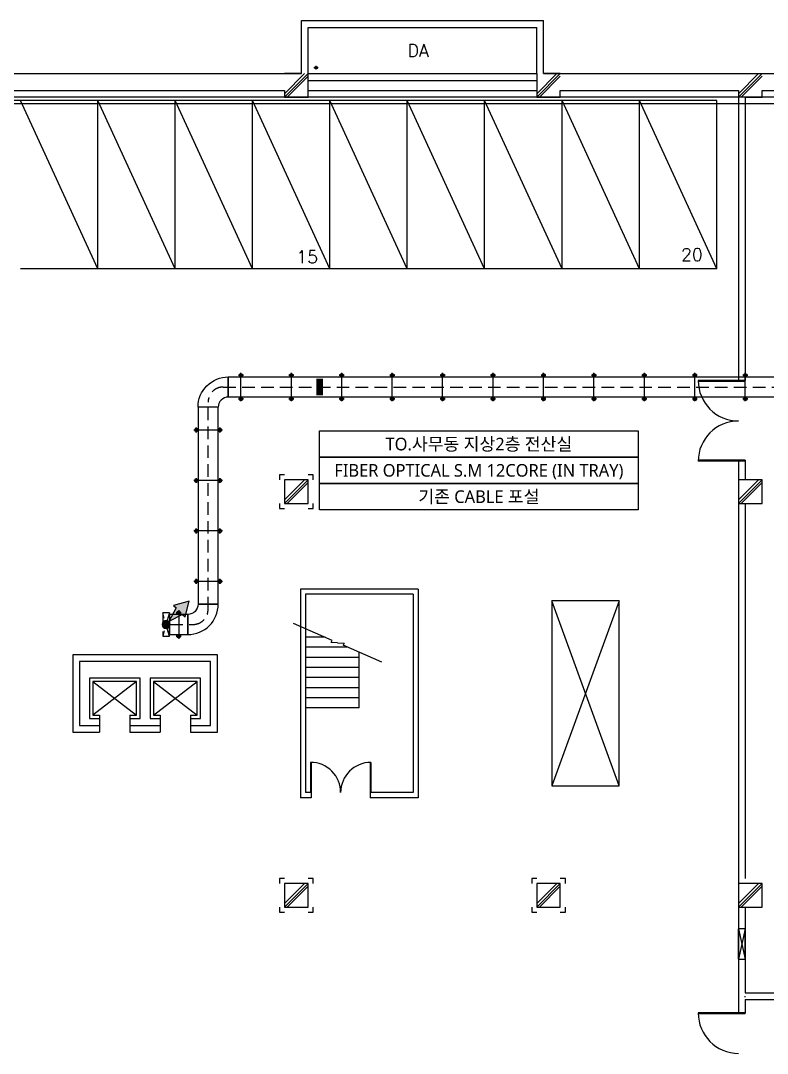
# Model space of a CAD drawing. Header units: millimetres. Extents: x -126150 to 252300, y 0 to 89100.
# Drawn here: x -70906 to -48699, y 33625 to 64325 of the extents above; entities that cross this region are included whole.
import ezdxf
from ezdxf.enums import TextEntityAlignment as Align
from ezdxf.xclip import XClip

# ---------------------------------------------------------------- set-up
doc = ezdxf.new("R2010")
doc.units = ezdxf.units.MM
doc.header["$LTSCALE"] = 1500
doc.header["$XCLIPFRAME"] = 0
doc.linetypes.add('CEN', pattern=[62, 60, -1, 0, -1])
doc.linetypes.add('HIDDEN', pattern=[0.375, 0.25, -0.125])
for name, color, linetype in [('3131$0$SYM', 3, 'Continuous'), ('arch', 8, 'Continuous'), ('REV', 1, 'Continuous'), ('S2', 4, 'HIDDEN'), ('SYM', 3, 'Continuous'), ('T-TRAY', 6, 'Continuous'), ('TRAY', 3, 'Continuous'), ('TRAY1', 3, 'Continuous'), ('XREF', 7, 'CEN')]:
    doc.layers.add(name, color=color, linetype=linetype)
doc.styles.add('arch', font='romans.shx', dxfattribs={"bigfont": 'GHS.SHX'})
doc.styles.add('GHS', font='malgun.ttf')

# ---------------------------------------------------------------- blocks, each defined once
blk = doc.blocks.new('XR-사무동', base_point=(461, 408.4))
at = {"layer": 'arch', "ltscale": 20}
for p, q in [((-59330.9, 61174.9), (-52130.9, 61174.9)), ((-59130.9, 60974.9), (-52330.9, 60974.9)), ((-68630.9, 59599.9), (-59330.9, 59599.9)), ((-59330.9, 59599.9), (-59830.9, 59599.9)), ((-59130.9, 59599.9), (-59830.9, 58899.9)), ((-59235, 59599.9), (-59830.9, 59004)), ((-59130.9, 58899.9), (-59130.9, 59599.9)), ((-52330.9, 59599.9), (-52330.9, 58899.9)), ((-51630.9, 59599.9), (-52330.9, 58899.9)), ((-51735, 59599.9), (-52330.9, 59004)), ((-52130.9, 59599.9), (-37555.9, 59599.9)), ((-51630.9, 59599.9), (-52130.9, 59599.9)), ((-45630.9, 59599.9), (-46330.9, 58899.9)), ((-45735, 59599.9), (-46330.9, 59004)), ((-59130.9, 59521.8), (-59752.8, 58899.9)), ((-59130.9, 59399.9), (-52330.9, 59399.9)), ((-51630.9, 59521.8), (-52252.8, 58899.9)), ((-45630.9, 59521.8), (-46252.8, 58899.9)), ((-68130.9, 59099.9), (-59830.9, 59099.9)), ((-59830.9, 59099.9), (-59830.9, 58899.9)), ((-59130.9, 59099.9), (-52330.9, 59099.9)), ((-51630.9, 59099.9), (-46330.9, 59099.9)), ((-51630.9, 58899.9), (-51630.9, 59099.9)), ((-46330.9, 59099.9), (-46330.9, 58899.9)), ((-45630.9, 59099.9), (-40330.9, 59099.9)), ((-45630.9, 58899.9), (-45630.9, 59099.9)), ((-34254.7, 58899.9), (-93705.8, 58899.9)), ((-34462, 58699.9), (-93509.3, 58699.9)), ((-46980.9, 58799.9), (-92980.9, 58799.9)), ((-65380.9, 53799.9), (-67680.9, 58799.9)), ((-65380.9, 53799.9), (-65380.9, 58799.9)), ((-63080.9, 53799.9), (-65380.9, 58799.9)), ((-63080.9, 53799.9), (-63083.3, 58799.9)), ((-60780.9, 53799.9), (-63083.3, 58799.9)), ((-60780.9, 53799.9), (-60780.9, 58799.9)), ((-58480.9, 53799.9), (-60780.9, 58799.9)), ((-59830.9, 58899.9), (-59130.9, 58899.9)), ((-58480.9, 53799.9), (-58480.9, 58799.9)), ((-56180.9, 53799.9), (-58480.9, 58799.9)), ((-56180.9, 53799.9), (-56180.9, 58799.9)), ((-53880.9, 53799.9), (-56180.9, 58799.9)), ((-53880.9, 53799.9), (-53880.9, 58799.9)), ((-51580.9, 53799.9), (-53880.9, 58799.9)), ((-52330.9, 58899.9), (-51630.9, 58899.9)), ((-51580.9, 53799.9), (-51580.9, 58799.9)), ((-49280.9, 53799.9), (-51580.9, 58799.9)), ((-49280.9, 53799.9), (-49280.9, 58799.9)), ((-46980.9, 53799.9), (-49280.9, 58799.9)), ((-46980.9, 53799.9), (-46980.9, 58799.9)), ((-46330.9, 58899.9), (-46330.9, 50474.9)), ((-46130.9, 58899.9), (-46130.9, 50474.9)), ((-46130.9, 58899.9), (-45630.9, 58899.9)), ((-65380.9, 53799.9), (-67680.9, 53799.9)), ((-63080.9, 53799.9), (-65380.9, 53799.9)), ((-60780.9, 53799.9), (-63080.9, 53799.9)), ((-58480.9, 53799.9), (-60780.9, 53799.9)), ((-56180.9, 53799.9), (-58480.9, 53799.9)), ((-53880.9, 53799.9), (-56180.9, 53799.9)), ((-51580.9, 53799.9), (-53880.9, 53799.9)), ((-49280.9, 53799.9), (-51580.9, 53799.9)), ((-46980.9, 53799.9), (-49280.9, 53799.9)), ((-46130.9, 50474.9), (-47530.9, 50474.9)), ((-46130.9, 50444.9), (-47530.9, 50444.9)), ((-46130.8, 50444.9), (-46130.8, 50474.9)), ((-46130.9, 48104.9), (-47530.9, 48104.9)), ((-46130.9, 48074.9), (-47530.9, 48074.9)), ((-46330.9, 48074.9), (-46330.9, 31674.9)), ((-46130.2, 48104.9), (-46130.2, 48074.9)), ((-46130.1, 48074.9), (-46130.1, 47524.9)), ((-59130.9, 47524.9), (-59830.9, 46824.9)), ((-59235, 47524.9), (-59830.9, 46929)), ((-59130.9, 47446.8), (-59752.8, 46824.9)), ((-51630.9, 47524.9), (-52330.9, 46824.9)), ((-51735, 47524.9), (-52330.9, 46929)), ((-51630.9, 47446.8), (-52252.8, 46824.9)), ((-45630.9, 47524.9), (-46330.9, 46824.9)), ((-45735, 47524.9), (-46330.9, 46929)), ((-45630.9, 47446.8), (-46252.8, 46824.9)), ((-46130.9, 46824.9), (-46130.9, 35674.9)), ((-59130.9, 35524.9), (-59830.9, 34824.9)), ((-59235, 35524.9), (-59830.9, 34929)), ((-59130.9, 35446.8), (-59752.8, 34824.9)), ((-51630.9, 35524.9), (-52330.9, 34824.9)), ((-51735, 35524.9), (-52330.9, 34929)), ((-51630.9, 35446.8), (-52252.8, 34824.9)), ((-45630.9, 35524.9), (-46330.9, 34824.9)), ((-45735, 35524.9), (-46330.9, 34929)), ((-45630.9, 35446.8), (-46252.8, 34824.9)), ((-46130.9, 34824.9), (-46130.7, 32275.1)), ((-46130.7, 32275.1), (-33755.9, 32275.1)), ((-46131.3, 32144.9), (-46131.3, 32174.9)), ((-46130.9, 32075.1), (-46130.9, 31674.9)), ((-46130.9, 32075.1), (-33755.9, 32075.1)), ((-46130.9, 31674.9), (-47530.9, 31674.9)), ((-46130.9, 31644.9), (-47530.9, 31644.9))]:
    blk.add_line(p, q, dxfattribs=at)
at = {"layer": 'arch', "ltscale": 100}
for p, q in [((-59330.9, 59599.9), (-59330.9, 61174.9)), ((-52130.9, 59599.9), (-52130.9, 61174.9)), ((-59130.9, 59599.9), (-59130.9, 60974.9)), ((-52330.9, 59599.9), (-52330.9, 60974.9)), ((-59130.9, 59599.9), (-52330.9, 59599.9)), ((-58959, 59777.3), (-58828.6, 59777.3)), ((-58893.8, 59719.7), (-58893.8, 59834.9)), ((-55860.6, 44274.9), (-59360.6, 44274.9)), ((-59360.6, 44274.9), (-59360.6, 38074.9)), ((-55860.6, 44274.9), (-55860.6, 38074.9)), ((-56010.6, 44124.9), (-59210.6, 44124.9)), ((-59210.6, 44124.9), (-59210.6, 38224.9)), ((-56010.6, 44124.9), (-56010.6, 38224.9)), ((-58416.5, 42752.4), (-59563, 43256.8)), ((-58628.5, 42845.6), (-59210.6, 42845.6)), ((-58445.2, 42687.2), (-58416.5, 42752.4)), ((-58252.7, 42680.3), (-58445.2, 42687.2)), ((-58252.7, 42680.3), (-58060.1, 42673.4)), ((-58060.1, 42673.4), (-58088.8, 42608.2)), ((-57946.6, 42545.6), (-59210.6, 42545.6)), ((-56942.3, 42103.8), (-58088.8, 42608.2)), ((-57610.6, 40745.6), (-57610.6, 42397.8)), ((-57610.6, 42245.6), (-59210.6, 42245.6)), ((-57610.6, 41945.6), (-59210.6, 41945.6)), ((-64230.9, 41524.9), (-65530.9, 40524.9)), ((-65530.9, 41524.9), (-64230.9, 40524.9)), ((-63731.5, 41524.9), (-62431.5, 40524.9)), ((-63731.5, 40524.9), (-62431.5, 41524.9)), ((-57610.6, 41645.6), (-59210.6, 41645.6)), ((-57610.6, 41345.6), (-59210.6, 41345.6)), ((-57610.6, 41045.6), (-59210.6, 41045.6)), ((-65330.9, 40524.9), (-65330.9, 40024.9)), ((-64430.9, 40524.9), (-64430.9, 40024.9)), ((-63531.5, 40524.9), (-63531.5, 40024.9)), ((-62631.5, 40524.9), (-62631.5, 40024.9)), ((-57610.6, 40745.6), (-59210.6, 40745.6)), ((-59060.8, 39125.1), (-59060.6, 38224.9)), ((-59041.5, 39125.1), (-59040.6, 38074.9)), ((-57283.7, 39124.7), (-57283.7, 38074.7)), ((-57263.7, 39124.7), (-57263.7, 38224.7)), ((-59040.6, 38074.9), (-59360.6, 38074.9)), ((-59060.6, 38224.9), (-59210.6, 38224.9)), ((-59041.1, 38224.9), (-59060.6, 38224.9)), ((-56010.6, 38224.9), (-57283.7, 38224.9)), ((-55860.6, 38074.9), (-57283.7, 38074.9)), ((-46130.8, 34175.1), (-46330.9, 34174.9)), ((-46130.8, 34175.1), (-46330.9, 33275.1)), ((-46330.9, 33275.1), (-46330.9, 34174.9)), ((-46330.9, 34174.9), (-46130.8, 33275.1)), ((-46130.8, 33275.1), (-46130.8, 34175.1)), ((-46330.9, 33275.1), (-46130.8, 33275.1)), ((-46130.9, 31644.9), (-46130.9, 31674.9))]:
    blk.add_line(p, q, dxfattribs=at)
at = {"layer": 'arch', "linetype": 'HIDDEN', "ltscale": 100}
for p, q in [((-49883.4, 43924.9), (-51883.4, 38424.9)), ((-49883.4, 38424.9), (-51883.4, 43924.9))]:
    blk.add_line(p, q, dxfattribs=at)
at = {"layer": 'arch', "ltscale": 20}
for points in [[(-59830.9, 47674.9), (-59980.9, 47674.9), (-59980.9, 47524.9)], [(-58980.9, 47524.9), (-58980.9, 47674.9), (-59130.9, 47674.9)], [(-52330.9, 47674.9), (-52480.9, 47674.9), (-52480.9, 47524.9)], [(-51480.9, 47524.9), (-51480.9, 47674.9), (-51630.9, 47674.9)], [(-59980.9, 46824.9), (-59980.9, 46674.9), (-59830.9, 46674.9)], [(-59130.9, 46674.9), (-58980.9, 46674.9), (-58980.9, 46824.9)], [(-52480.9, 46824.9), (-52480.9, 46674.9), (-52330.9, 46674.9)], [(-51630.9, 46674.9), (-51480.9, 46674.9), (-51480.9, 46824.9)], [(-59830.9, 35674.9), (-59980.9, 35674.9), (-59980.9, 35524.9)], [(-58980.9, 35524.9), (-58980.9, 35674.9), (-59130.9, 35674.9)], [(-52330.9, 35674.9), (-52480.9, 35674.9), (-52480.9, 35524.9)], [(-51480.9, 35524.9), (-51480.9, 35674.9), (-51630.9, 35674.9)], [(-59980.9, 34824.9), (-59980.9, 34674.9), (-59830.9, 34674.9)], [(-59130.9, 34674.9), (-58980.9, 34674.9), (-58980.9, 34824.9)], [(-52480.9, 34824.9), (-52480.9, 34674.9), (-52330.9, 34674.9)], [(-51630.9, 34674.9), (-51480.9, 34674.9), (-51480.9, 34824.9)]]:
    blk.add_lwpolyline(points, dxfattribs=at)
for points in [[(-59830.9, 46824.9), (-59130.9, 46824.9), (-59130.9, 47524.9), (-59830.9, 47524.9)], [(-52330.9, 46824.9), (-51630.9, 46824.9), (-51630.9, 47524.9), (-52330.9, 47524.9)], [(-46330.9, 46824.9), (-45630.9, 46824.9), (-45630.9, 47524.9), (-46330.9, 47524.9)], [(-59830.9, 34824.9), (-59130.9, 34824.9), (-59130.9, 35524.9), (-59830.9, 35524.9)], [(-52330.9, 34824.9), (-51630.9, 34824.9), (-51630.9, 35524.9), (-52330.9, 35524.9)], [(-46330.9, 34824.9), (-45630.9, 34824.9), (-45630.9, 35524.9), (-46330.9, 35524.9)]]:
    blk.add_lwpolyline(points, close=True, dxfattribs=at)
at = {"layer": 'arch', "linetype": 'HIDDEN', "ltscale": 100}
blk.add_lwpolyline([(-51883.4, 38424.9), (-49883.4, 38424.9), (-49883.4, 43924.9), (-51883.4, 43924.9)], close=True, dxfattribs=at)
at = {"layer": 'arch', "ltscale": 100}
for points in [[(-62631.5, 40024.9), (-61830.9, 40024.9), (-61830.9, 42324.9), (-66130.9, 42324.9), (-66130.9, 40024.9), (-65330.9, 40024.9)], [(-62631.5, 40224.9), (-62030.9, 40224.9), (-62030.9, 42124.9), (-65930.9, 42124.9), (-65930.9, 40224.9), (-65330.9, 40224.9)], [(-64430.9, 40424.9), (-64130.9, 40424.9), (-64130.9, 41624.9), (-65630.9, 41624.9), (-65630.9, 40424.9), (-65330.9, 40424.9)], [(-64430.9, 40524.9), (-64230.9, 40524.9), (-64230.9, 41524.9), (-65530.9, 41524.9), (-65530.9, 40524.9), (-65330.9, 40524.9)], [(-62631.5, 40424.9), (-62331.5, 40424.9), (-62331.5, 41624.9), (-63831.5, 41624.9), (-63831.5, 40424.9), (-63531.5, 40424.9)], [(-62631.5, 40524.9), (-62431.5, 40524.9), (-62431.5, 41524.9), (-63731.5, 41524.9), (-63731.5, 40524.9), (-63531.5, 40524.9)], [(-64430.9, 40224.9), (-63531.5, 40224.9)], [(-64430.9, 40024.9), (-63531.5, 40024.9)]]:
    blk.add_lwpolyline(points, dxfattribs=at)
blk.add_circle((-58893.5, 59777.3), 37.5, dxfattribs=at)
at = {"layer": 'arch', "ltscale": 20}
for centre, start, end in [((-46330.9, 50474.9), 180, 270), ((-46330.9, 48074.9), 90, 180), ((-46330.9, 31674.9), 180, 270)]:
    blk.add_arc(centre, 1200, start, end, dxfattribs=at)
at = {"layer": 'arch', "ltscale": 100}
for centre, radius, start, end in [((-59053.2, 38235.6), 889.5, 359.29356, 90.48991), ((-57263.7, 38224.7), 900, 90, 180)]:
    blk.add_arc(centre, radius, start, end, dxfattribs=at)
at = {"layer": 'arch', "style": 'arch'}
for s, p in [('DA', (-56175.4, 60097.9)), ('15', (-59480.9, 53965.5)), ('20', (-48040.1, 54030.4))]:
    blk.add_text(s, height=375, dxfattribs=at).set_placement(p)
blk = doc.blocks.new('A$C222E16D0')
at = {"layer": 'T-TRAY'}
for color, points in [(254, [(0.71, 0.71), (2.49, 4.1), (1.88, 4.71), (5.74, 5.74), (4.71, 1.88), (4.1, 2.49)]), (256, [(1, 0, 1), (-1, 0, 1)])]:
    blk.add_hatch(color=color, dxfattribs=at).paths.add_polyline_path(points)
at = {"layer": 'T-TRAY', "color": 3}
for p in [(2.49, 4.1), (4.1, 2.49)]:
    blk.add_line(p, (0.71, 0.71), dxfattribs=at)
blk.add_lwpolyline([(2.49, 4.1), (1.88, 4.71), (5.74, 5.74), (4.71, 1.88), (4.1, 2.49)], dxfattribs=at)
blk.add_circle((0, 0), 1, dxfattribs=at)

msp = doc.modelspace()

# ---------------------------------------------------------------- linework, layer by layer
at = {"layer": '3131$0$SYM', "color": 6}
msp.add_lwpolyline([(-62015.7, 53683.2, 200, 200, 0), (-62015.7, 53183.2, 0, 0, 0), (-62015.7, 52128, 0, 0, 0)], format="xyseb", dxfattribs=at)
at = {"layer": 'S2'}
for p, q in [((-64880.9, 53433.2), (-38330.1, 53433.2)), ((-65330.9, 46824.9), (-65330.9, 52983.2)), ((-66460.9, 46374.9), (-65780.9, 46374.9))]:
    msp.add_line(p, q, dxfattribs=at)
for centre, start, end in [((-64880.9, 52983.2), 90, 180), ((-65780.9, 46824.9), 270, 0)]:
    msp.add_arc(centre, 450, start, end, dxfattribs=at)
at = {"layer": 'SYM', "color": 6}
msp.add_lwpolyline([(-62015.7, 52128), (-52539.9, 52128), (-52539.9, 51346.7), (-62015.7, 51346.7)], close=True, dxfattribs=at)
at = {"layer": 'TRAY'}
for points in [[(-65630.9, 52833.2, -0.4142136), (-64730.9, 53733.2), (-64730.9, 53133.2, 0.4142136), (-65030.9, 52833.2)], [(-65930.9, 46074.9, 0.4142136), (-65030.9, 46974.9), (-65630.9, 46974.9, -0.4142136), (-65930.9, 46674.9)]]:
    msp.add_lwpolyline(points, format="xyb", close=True, dxfattribs=at)
for points in [[(-38480.1, 53133.2), (-64730.9, 53133.2), (-64730.9, 53733.2), (-38480.1, 53733.2)], [(-65030.9, 46974.9), (-65030.9, 52833.2), (-65630.9, 52833.2), (-65630.9, 46974.9)], [(-66480.9, 46074.9), (-65930.9, 46074.9), (-65930.9, 46674.9), (-66480.9, 46674.9)]]:
    msp.add_lwpolyline(points, close=True, dxfattribs=at)
at = {"layer": 'TRAY1', "color": 6}
for points in [[(-64355.5, 53009.6), (-64355.5, 53033.2), (-64373.4, 53036.5), (-64390.5, 53047.4), (-64402.4, 53065.9), (-64405.5, 53083.2), (-64428.7, 53083.2), (-64405.5, 53083.2), (-64401.8, 53102), (-64389.9, 53119.4), (-64373.3, 53129.9), (-64355.5, 53133.2), (-64335.2, 53128.9), (-64320.3, 53118.7), (-64309.9, 53103.7), (-64305.5, 53083.2), (-64282.3, 53083.2), (-64305.5, 53083.2), (-64309.7, 53063.2), (-64320.6, 53047.3), (-64337.5, 53036.5), (-64355.5, 53033.2), (-64355.5, 53083.2), (-64405.5, 53083.2), (-64305.5, 53083.2), (-64355.5, 53083.2), (-64355.5, 53083.2), (-64355.5, 53783.2), (-64305.5, 53783.2), (-64405.5, 53783.2), (-64355.5, 53783.2), (-64355.5, 53833.2), (-64337.5, 53829.8), (-64320.6, 53819), (-64309.7, 53803.1), (-64305.5, 53783.2), (-64282.3, 53783.2), (-64305.5, 53783.2), (-64309.9, 53762.6), (-64320.3, 53747.7), (-64335.2, 53737.5), (-64355.5, 53733.2), (-64373.3, 53736.4), (-64389.9, 53746.9), (-64401.8, 53764.3), (-64405.5, 53783.2), (-64428.7, 53783.2), (-64405.5, 53783.2), (-64402.4, 53800.4), (-64390.5, 53818.9), (-64373.4, 53829.8), (-64355.5, 53833.2), (-64355.5, 53856.7)], [(-62855.5, 53009.6), (-62855.5, 53033.2), (-62873.4, 53036.5), (-62890.5, 53047.4), (-62902.4, 53065.9), (-62905.5, 53083.2), (-62928.7, 53083.2), (-62905.5, 53083.2), (-62901.8, 53102), (-62889.9, 53119.4), (-62873.3, 53129.9), (-62855.5, 53133.2), (-62835.2, 53128.9), (-62820.3, 53118.7), (-62809.9, 53103.7), (-62805.5, 53083.2), (-62782.3, 53083.2), (-62805.5, 53083.2), (-62809.7, 53063.2), (-62820.6, 53047.3), (-62837.5, 53036.5), (-62855.5, 53033.2), (-62855.5, 53083.2), (-62905.5, 53083.2), (-62805.5, 53083.2), (-62855.5, 53083.2), (-62855.5, 53083.2), (-62855.5, 53783.2), (-62805.5, 53783.2), (-62905.5, 53783.2), (-62855.5, 53783.2), (-62855.5, 53833.2), (-62837.5, 53829.8), (-62820.6, 53819), (-62809.7, 53803.1), (-62805.5, 53783.2), (-62782.3, 53783.2), (-62805.5, 53783.2), (-62809.9, 53762.6), (-62820.3, 53747.7), (-62835.2, 53737.5), (-62855.5, 53733.2), (-62873.3, 53736.4), (-62889.9, 53746.9), (-62901.8, 53764.3), (-62905.5, 53783.2), (-62928.7, 53783.2), (-62905.5, 53783.2), (-62902.4, 53800.4), (-62890.5, 53818.9), (-62873.4, 53829.8), (-62855.5, 53833.2), (-62855.5, 53856.7)], [(-61355.5, 53009.6), (-61355.5, 53033.2), (-61373.4, 53036.5), (-61390.5, 53047.4), (-61402.4, 53065.9), (-61405.5, 53083.2), (-61428.7, 53083.2), (-61405.5, 53083.2), (-61401.8, 53102), (-61389.9, 53119.4), (-61373.3, 53129.9), (-61355.5, 53133.2), (-61335.2, 53128.9), (-61320.3, 53118.7), (-61309.9, 53103.7), (-61305.5, 53083.2), (-61282.3, 53083.2), (-61305.5, 53083.2), (-61309.7, 53063.2), (-61320.6, 53047.3), (-61337.5, 53036.5), (-61355.5, 53033.2), (-61355.5, 53083.2), (-61405.5, 53083.2), (-61305.5, 53083.2), (-61355.5, 53083.2), (-61355.5, 53083.2), (-61355.5, 53783.2), (-61305.5, 53783.2), (-61405.5, 53783.2), (-61355.5, 53783.2), (-61355.5, 53833.2), (-61337.5, 53829.8), (-61320.6, 53819), (-61309.7, 53803.1), (-61305.5, 53783.2), (-61282.3, 53783.2), (-61305.5, 53783.2), (-61309.9, 53762.6), (-61320.3, 53747.7), (-61335.2, 53737.5), (-61355.5, 53733.2), (-61373.3, 53736.4), (-61389.9, 53746.9), (-61401.8, 53764.3), (-61405.5, 53783.2), (-61428.7, 53783.2), (-61405.5, 53783.2), (-61402.4, 53800.4), (-61390.5, 53818.9), (-61373.4, 53829.8), (-61355.5, 53833.2), (-61355.5, 53856.7)], [(-59855.5, 53009.6), (-59855.5, 53033.2), (-59873.4, 53036.5), (-59890.5, 53047.4), (-59902.4, 53065.9), (-59905.5, 53083.2), (-59928.7, 53083.2), (-59905.5, 53083.2), (-59901.8, 53102), (-59889.9, 53119.4), (-59873.3, 53129.9), (-59855.5, 53133.2), (-59835.2, 53128.9), (-59820.3, 53118.7), (-59809.9, 53103.7), (-59805.5, 53083.2), (-59782.3, 53083.2), (-59805.5, 53083.2), (-59809.7, 53063.2), (-59820.6, 53047.3), (-59837.5, 53036.5), (-59855.5, 53033.2), (-59855.5, 53083.2), (-59905.5, 53083.2), (-59805.5, 53083.2), (-59855.5, 53083.2), (-59855.5, 53083.2), (-59855.5, 53783.2), (-59805.5, 53783.2), (-59905.5, 53783.2), (-59855.5, 53783.2), (-59855.5, 53833.2), (-59837.5, 53829.8), (-59820.6, 53819), (-59809.7, 53803.1), (-59805.5, 53783.2), (-59782.3, 53783.2), (-59805.5, 53783.2), (-59809.9, 53762.6), (-59820.3, 53747.7), (-59835.2, 53737.5), (-59855.5, 53733.2), (-59873.3, 53736.4), (-59889.9, 53746.9), (-59901.8, 53764.3), (-59905.5, 53783.2), (-59928.7, 53783.2), (-59905.5, 53783.2), (-59902.4, 53800.4), (-59890.5, 53818.9), (-59873.4, 53829.8), (-59855.5, 53833.2), (-59855.5, 53856.7)], [(-58355.5, 53009.6), (-58355.5, 53033.2), (-58373.4, 53036.5), (-58390.5, 53047.4), (-58402.4, 53065.9), (-58405.5, 53083.2), (-58428.7, 53083.2), (-58405.5, 53083.2), (-58401.8, 53102), (-58389.9, 53119.4), (-58373.3, 53129.9), (-58355.5, 53133.2), (-58335.2, 53128.9), (-58320.3, 53118.7), (-58309.9, 53103.7), (-58305.5, 53083.2), (-58282.3, 53083.2), (-58305.5, 53083.2), (-58309.7, 53063.2), (-58320.6, 53047.3), (-58337.5, 53036.5), (-58355.5, 53033.2), (-58355.5, 53083.2), (-58405.5, 53083.2), (-58305.5, 53083.2), (-58355.5, 53083.2), (-58355.5, 53083.2), (-58355.5, 53783.2), (-58305.5, 53783.2), (-58405.5, 53783.2), (-58355.5, 53783.2), (-58355.5, 53833.2), (-58337.5, 53829.8), (-58320.6, 53819), (-58309.7, 53803.1), (-58305.5, 53783.2), (-58282.3, 53783.2), (-58305.5, 53783.2), (-58309.9, 53762.6), (-58320.3, 53747.7), (-58335.2, 53737.5), (-58355.5, 53733.2), (-58373.3, 53736.4), (-58389.9, 53746.9), (-58401.8, 53764.3), (-58405.5, 53783.2), (-58428.7, 53783.2), (-58405.5, 53783.2), (-58402.4, 53800.4), (-58390.5, 53818.9), (-58373.4, 53829.8), (-58355.5, 53833.2), (-58355.5, 53856.7)], [(-56855.5, 53009.6), (-56855.5, 53033.2), (-56873.4, 53036.5), (-56890.5, 53047.4), (-56902.4, 53065.9), (-56905.5, 53083.2), (-56928.7, 53083.2), (-56905.5, 53083.2), (-56901.8, 53102), (-56889.9, 53119.4), (-56873.3, 53129.9), (-56855.5, 53133.2), (-56835.2, 53128.9), (-56820.3, 53118.7), (-56809.9, 53103.7), (-56805.5, 53083.2), (-56782.3, 53083.2), (-56805.5, 53083.2), (-56809.7, 53063.2), (-56820.6, 53047.3), (-56837.5, 53036.5), (-56855.5, 53033.2), (-56855.5, 53083.2), (-56905.5, 53083.2), (-56805.5, 53083.2), (-56855.5, 53083.2), (-56855.5, 53083.2), (-56855.5, 53783.2), (-56805.5, 53783.2), (-56905.5, 53783.2), (-56855.5, 53783.2), (-56855.5, 53833.2), (-56837.5, 53829.8), (-56820.6, 53819), (-56809.7, 53803.1), (-56805.5, 53783.2), (-56782.3, 53783.2), (-56805.5, 53783.2), (-56809.9, 53762.6), (-56820.3, 53747.7), (-56835.2, 53737.5), (-56855.5, 53733.2), (-56873.3, 53736.4), (-56889.9, 53746.9), (-56901.8, 53764.3), (-56905.5, 53783.2), (-56928.7, 53783.2), (-56905.5, 53783.2), (-56902.4, 53800.4), (-56890.5, 53818.9), (-56873.4, 53829.8), (-56855.5, 53833.2), (-56855.5, 53856.7)], [(-55355.5, 53009.6), (-55355.5, 53033.2), (-55373.4, 53036.5), (-55390.5, 53047.4), (-55402.4, 53065.9), (-55405.5, 53083.2), (-55428.7, 53083.2), (-55405.5, 53083.2), (-55401.8, 53102), (-55389.9, 53119.4), (-55373.3, 53129.9), (-55355.5, 53133.2), (-55335.2, 53128.9), (-55320.3, 53118.7), (-55309.9, 53103.7), (-55305.5, 53083.2), (-55282.3, 53083.2), (-55305.5, 53083.2), (-55309.7, 53063.2), (-55320.6, 53047.3), (-55337.5, 53036.5), (-55355.5, 53033.2), (-55355.5, 53083.2), (-55405.5, 53083.2), (-55305.5, 53083.2), (-55355.5, 53083.2), (-55355.5, 53083.2), (-55355.5, 53783.2), (-55305.5, 53783.2), (-55405.5, 53783.2), (-55355.5, 53783.2), (-55355.5, 53833.2), (-55337.5, 53829.8), (-55320.6, 53819), (-55309.7, 53803.1), (-55305.5, 53783.2), (-55282.3, 53783.2), (-55305.5, 53783.2), (-55309.9, 53762.6), (-55320.3, 53747.7), (-55335.2, 53737.5), (-55355.5, 53733.2), (-55373.3, 53736.4), (-55389.9, 53746.9), (-55401.8, 53764.3), (-55405.5, 53783.2), (-55428.7, 53783.2), (-55405.5, 53783.2), (-55402.4, 53800.4), (-55390.5, 53818.9), (-55373.4, 53829.8), (-55355.5, 53833.2), (-55355.5, 53856.7)], [(-53855.5, 53009.6), (-53855.5, 53033.2), (-53873.4, 53036.5), (-53890.5, 53047.4), (-53902.4, 53065.9), (-53905.5, 53083.2), (-53928.7, 53083.2), (-53905.5, 53083.2), (-53901.8, 53102), (-53889.9, 53119.4), (-53873.3, 53129.9), (-53855.5, 53133.2), (-53835.2, 53128.9), (-53820.3, 53118.7), (-53809.9, 53103.7), (-53805.5, 53083.2), (-53782.3, 53083.2), (-53805.5, 53083.2), (-53809.7, 53063.2), (-53820.6, 53047.3), (-53837.5, 53036.5), (-53855.5, 53033.2), (-53855.5, 53083.2), (-53905.5, 53083.2), (-53805.5, 53083.2), (-53855.5, 53083.2), (-53855.5, 53083.2), (-53855.5, 53783.2), (-53805.5, 53783.2), (-53905.5, 53783.2), (-53855.5, 53783.2), (-53855.5, 53833.2), (-53837.5, 53829.8), (-53820.6, 53819), (-53809.7, 53803.1), (-53805.5, 53783.2), (-53782.3, 53783.2), (-53805.5, 53783.2), (-53809.9, 53762.6), (-53820.3, 53747.7), (-53835.2, 53737.5), (-53855.5, 53733.2), (-53873.3, 53736.4), (-53889.9, 53746.9), (-53901.8, 53764.3), (-53905.5, 53783.2), (-53928.7, 53783.2), (-53905.5, 53783.2), (-53902.4, 53800.4), (-53890.5, 53818.9), (-53873.4, 53829.8), (-53855.5, 53833.2), (-53855.5, 53856.7)], [(-52355.5, 53009.6), (-52355.5, 53033.2), (-52373.4, 53036.5), (-52390.5, 53047.4), (-52402.4, 53065.9), (-52405.5, 53083.2), (-52428.7, 53083.2), (-52405.5, 53083.2), (-52401.8, 53102), (-52389.9, 53119.4), (-52373.3, 53129.9), (-52355.5, 53133.2), (-52335.2, 53128.9), (-52320.3, 53118.7), (-52309.9, 53103.7), (-52305.5, 53083.2), (-52282.3, 53083.2), (-52305.5, 53083.2), (-52309.7, 53063.2), (-52320.6, 53047.3), (-52337.5, 53036.5), (-52355.5, 53033.2), (-52355.5, 53083.2), (-52405.5, 53083.2), (-52305.5, 53083.2), (-52355.5, 53083.2), (-52355.5, 53083.2), (-52355.5, 53783.2), (-52305.5, 53783.2), (-52405.5, 53783.2), (-52355.5, 53783.2), (-52355.5, 53833.2), (-52337.5, 53829.8), (-52320.6, 53819), (-52309.7, 53803.1), (-52305.5, 53783.2), (-52282.3, 53783.2), (-52305.5, 53783.2), (-52309.9, 53762.6), (-52320.3, 53747.7), (-52335.2, 53737.5), (-52355.5, 53733.2), (-52373.3, 53736.4), (-52389.9, 53746.9), (-52401.8, 53764.3), (-52405.5, 53783.2), (-52428.7, 53783.2), (-52405.5, 53783.2), (-52402.4, 53800.4), (-52390.5, 53818.9), (-52373.4, 53829.8), (-52355.5, 53833.2), (-52355.5, 53856.7)], [(-50855.5, 53009.6), (-50855.5, 53033.2), (-50873.4, 53036.5), (-50890.5, 53047.4), (-50902.4, 53065.9), (-50905.5, 53083.2), (-50928.7, 53083.2), (-50905.5, 53083.2), (-50901.8, 53102), (-50889.9, 53119.4), (-50873.3, 53129.9), (-50855.5, 53133.2), (-50835.2, 53128.9), (-50820.3, 53118.7), (-50809.9, 53103.7), (-50805.5, 53083.2), (-50782.3, 53083.2), (-50805.5, 53083.2), (-50809.7, 53063.2), (-50820.6, 53047.3), (-50837.5, 53036.5), (-50855.5, 53033.2), (-50855.5, 53083.2), (-50905.5, 53083.2), (-50805.5, 53083.2), (-50855.5, 53083.2), (-50855.5, 53083.2), (-50855.5, 53783.2), (-50805.5, 53783.2), (-50905.5, 53783.2), (-50855.5, 53783.2), (-50855.5, 53833.2), (-50837.5, 53829.8), (-50820.6, 53819), (-50809.7, 53803.1), (-50805.5, 53783.2), (-50782.3, 53783.2), (-50805.5, 53783.2), (-50809.9, 53762.6), (-50820.3, 53747.7), (-50835.2, 53737.5), (-50855.5, 53733.2), (-50873.3, 53736.4), (-50889.9, 53746.9), (-50901.8, 53764.3), (-50905.5, 53783.2), (-50928.7, 53783.2), (-50905.5, 53783.2), (-50902.4, 53800.4), (-50890.5, 53818.9), (-50873.4, 53829.8), (-50855.5, 53833.2), (-50855.5, 53856.7)], [(-49355.5, 53009.6), (-49355.5, 53033.2), (-49373.4, 53036.5), (-49390.5, 53047.4), (-49402.4, 53065.9), (-49405.5, 53083.2), (-49428.7, 53083.2), (-49405.5, 53083.2), (-49401.8, 53102), (-49389.9, 53119.4), (-49373.3, 53129.9), (-49355.5, 53133.2), (-49335.2, 53128.9), (-49320.3, 53118.7), (-49309.9, 53103.7), (-49305.5, 53083.2), (-49282.3, 53083.2), (-49305.5, 53083.2), (-49309.7, 53063.2), (-49320.6, 53047.3), (-49337.5, 53036.5), (-49355.5, 53033.2), (-49355.5, 53083.2), (-49405.5, 53083.2), (-49305.5, 53083.2), (-49355.5, 53083.2), (-49355.5, 53083.2), (-49355.5, 53783.2), (-49305.5, 53783.2), (-49405.5, 53783.2), (-49355.5, 53783.2), (-49355.5, 53833.2), (-49337.5, 53829.8), (-49320.6, 53819), (-49309.7, 53803.1), (-49305.5, 53783.2), (-49282.3, 53783.2), (-49305.5, 53783.2), (-49309.9, 53762.6), (-49320.3, 53747.7), (-49335.2, 53737.5), (-49355.5, 53733.2), (-49373.3, 53736.4), (-49389.9, 53746.9), (-49401.8, 53764.3), (-49405.5, 53783.2), (-49428.7, 53783.2), (-49405.5, 53783.2), (-49402.4, 53800.4), (-49390.5, 53818.9), (-49373.4, 53829.8), (-49355.5, 53833.2), (-49355.5, 53856.7)], [(-64907.3, 52154), (-64930.9, 52154), (-64934.2, 52136.1), (-64945.1, 52119.1), (-64963.6, 52107.1), (-64980.9, 52104), (-64980.9, 52080.8), (-64980.9, 52104), (-64999.7, 52107.7), (-65017.1, 52119.6), (-65027.6, 52136.2), (-65030.9, 52154), (-65026.6, 52174.3), (-65016.4, 52189.2), (-65001.4, 52199.6), (-64980.9, 52204), (-64980.9, 52227.2), (-64980.9, 52204), (-64960.9, 52199.9), (-64945, 52188.9), (-64934.2, 52172), (-64930.9, 52154), (-64980.9, 52154), (-64980.9, 52104), (-64980.9, 52204), (-64980.9, 52154), (-64980.9, 52154), (-65680.9, 52154), (-65680.9, 52204), (-65680.9, 52104), (-65680.9, 52154), (-65730.9, 52154), (-65727.5, 52172), (-65716.7, 52188.9), (-65700.8, 52199.9), (-65680.9, 52204), (-65680.9, 52227.2), (-65680.9, 52204), (-65660.3, 52199.6), (-65645.4, 52189.2), (-65635.2, 52174.3), (-65630.9, 52154), (-65634.1, 52136.2), (-65644.6, 52119.6), (-65662, 52107.7), (-65680.9, 52104), (-65680.9, 52080.8), (-65680.9, 52104), (-65698.1, 52107.1), (-65716.6, 52119.1), (-65727.5, 52136.1), (-65730.9, 52154), (-65754.4, 52154)], [(-64907.3, 50654), (-64930.9, 50654), (-64934.2, 50636.1), (-64945.1, 50619.1), (-64963.6, 50607.1), (-64980.9, 50604), (-64980.9, 50580.8), (-64980.9, 50604), (-64999.7, 50607.7), (-65017.1, 50619.6), (-65027.6, 50636.2), (-65030.9, 50654), (-65026.6, 50674.3), (-65016.4, 50689.2), (-65001.4, 50699.6), (-64980.9, 50704), (-64980.9, 50727.2), (-64980.9, 50704), (-64960.9, 50699.9), (-64945, 50688.9), (-64934.2, 50672), (-64930.9, 50654), (-64980.9, 50654), (-64980.9, 50604), (-64980.9, 50704), (-64980.9, 50654), (-64980.9, 50654), (-65680.9, 50654), (-65680.9, 50704), (-65680.9, 50604), (-65680.9, 50654), (-65730.9, 50654), (-65727.5, 50672), (-65716.7, 50688.9), (-65700.8, 50699.9), (-65680.9, 50704), (-65680.9, 50727.2), (-65680.9, 50704), (-65660.3, 50699.6), (-65645.4, 50689.2), (-65635.2, 50674.3), (-65630.9, 50654), (-65634.1, 50636.2), (-65644.6, 50619.6), (-65662, 50607.7), (-65680.9, 50604), (-65680.9, 50580.8), (-65680.9, 50604), (-65698.1, 50607.1), (-65716.6, 50619.1), (-65727.5, 50636.1), (-65730.9, 50654), (-65754.4, 50654)], [(-64907.3, 49154), (-64930.9, 49154), (-64934.2, 49136.1), (-64945.1, 49119.1), (-64963.6, 49107.1), (-64980.9, 49104), (-64980.9, 49080.8), (-64980.9, 49104), (-64999.7, 49107.7), (-65017.1, 49119.6), (-65027.6, 49136.2), (-65030.9, 49154), (-65026.6, 49174.3), (-65016.4, 49189.2), (-65001.4, 49199.6), (-64980.9, 49204), (-64980.9, 49227.2), (-64980.9, 49204), (-64960.9, 49199.9), (-64945, 49188.9), (-64934.2, 49172), (-64930.9, 49154), (-64980.9, 49154), (-64980.9, 49104), (-64980.9, 49204), (-64980.9, 49154), (-64980.9, 49154), (-65680.9, 49154), (-65680.9, 49204), (-65680.9, 49104), (-65680.9, 49154), (-65730.9, 49154), (-65727.5, 49172), (-65716.7, 49188.9), (-65700.8, 49199.9), (-65680.9, 49204), (-65680.9, 49227.2), (-65680.9, 49204), (-65660.3, 49199.6), (-65645.4, 49189.2), (-65635.2, 49174.3), (-65630.9, 49154), (-65634.1, 49136.2), (-65644.6, 49119.6), (-65662, 49107.7), (-65680.9, 49104), (-65680.9, 49080.8), (-65680.9, 49104), (-65698.1, 49107.1), (-65716.6, 49119.1), (-65727.5, 49136.1), (-65730.9, 49154), (-65754.4, 49154)], [(-64907.3, 47654), (-64930.9, 47654), (-64934.2, 47636.1), (-64945.1, 47619.1), (-64963.6, 47607.1), (-64980.9, 47604), (-64980.9, 47580.8), (-64980.9, 47604), (-64999.7, 47607.7), (-65017.1, 47619.6), (-65027.6, 47636.2), (-65030.9, 47654), (-65026.6, 47674.3), (-65016.4, 47689.2), (-65001.4, 47699.6), (-64980.9, 47704), (-64980.9, 47727.2), (-64980.9, 47704), (-64960.9, 47699.9), (-64945, 47688.9), (-64934.2, 47672), (-64930.9, 47654), (-64980.9, 47654), (-64980.9, 47604), (-64980.9, 47704), (-64980.9, 47654), (-64980.9, 47654), (-65680.9, 47654), (-65680.9, 47704), (-65680.9, 47604), (-65680.9, 47654), (-65730.9, 47654), (-65727.5, 47672), (-65716.7, 47688.9), (-65700.8, 47699.9), (-65680.9, 47704), (-65680.9, 47727.2), (-65680.9, 47704), (-65660.3, 47699.6), (-65645.4, 47689.2), (-65635.2, 47674.3), (-65630.9, 47654), (-65634.1, 47636.2), (-65644.6, 47619.6), (-65662, 47607.7), (-65680.9, 47604), (-65680.9, 47580.8), (-65680.9, 47604), (-65698.1, 47607.1), (-65716.6, 47619.1), (-65727.5, 47636.1), (-65730.9, 47654), (-65754.4, 47654)], [(-66205.9, 46798.4), (-66205.9, 46774.9), (-66187.9, 46771.6), (-66170.9, 46760.6), (-66158.9, 46742.1), (-66155.9, 46724.9), (-66132.7, 46724.9), (-66155.9, 46724.9), (-66159.6, 46706), (-66171.4, 46688.6), (-66188.1, 46678.2), (-66205.9, 46674.9), (-66226.1, 46679.2), (-66241.1, 46689.4), (-66251.4, 46704.3), (-66255.9, 46724.9), (-66279.1, 46724.9), (-66255.9, 46724.9), (-66251.7, 46744.8), (-66240.7, 46760.7), (-66223.9, 46771.5), (-66205.9, 46774.9), (-66205.9, 46724.9), (-66155.9, 46724.9), (-66255.9, 46724.9), (-66205.9, 46724.9), (-66205.9, 46724.9), (-66205.9, 46024.9), (-66255.9, 46024.9), (-66155.9, 46024.9), (-66205.9, 46024.9), (-66205.9, 45974.9), (-66223.9, 45978.2), (-66240.7, 45989), (-66251.7, 46004.9), (-66255.9, 46024.9), (-66279.1, 46024.9), (-66255.9, 46024.9), (-66251.4, 46045.4), (-66241.1, 46060.4), (-66226.1, 46070.6), (-66205.9, 46074.9), (-66188.1, 46071.6), (-66171.4, 46061.1), (-66159.6, 46043.7), (-66155.9, 46024.9), (-66132.7, 46024.9), (-66155.9, 46024.9), (-66158.9, 46007.7), (-66170.9, 45989.1), (-66187.9, 45978.2), (-66205.9, 45974.9), (-66205.9, 45951.4)]]:
    msp.add_lwpolyline(points, dxfattribs=at)
at = {"layer": 'TRAY1', "color": 3}
msp.add_lwpolyline([(-66580.9, 46663.6, 2, 2, 0), (-66580.9, 46674.9, 2, 2, 0), (-66680.9, 46674.9, 2, 2, 0), (-66680.9, 46663.6, 0, 0, 0), (-66680.9, 46086.1, 2, 2, 0), (-66680.9, 46074.9, 2, 2, 0), (-66580.9, 46074.9, 2, 2, 0), (-66580.9, 46086.1, 2, 2, 0), (-66580.9, 46074.9, 2, 2, 0), (-66665.9, 46074.9, 0, 0, 0), (-66665.9, 46674.9, 0, 0, 0)], format="xyseb", dxfattribs=at)
at = {"layer": 'TRAY1', "color": 6, "linetype": 'HIDDEN'}
msp.add_lwpolyline([(-66480.9, 46724.9), (-66680.9, 46724.9), (-66680.9, 46024.9), (-66480.9, 46024.9), (-66480.9, 46724.9), (-66680.9, 46024.9), (-66480.9, 46024.9), (-66680.9, 46724.9)], dxfattribs=at)

# ---------------------------------------------------------------- block references
at = {"layer": 'TRAY', "xscale": -119.9999999999999, "yscale": 120, "zscale": 120, "rotation": 270.0000014617498}
msp.add_blockref('A$C222E16D0', (-66580.9, 46374.9), dxfattribs=at)
at = {"layer": 'XREF'}
ref = msp.add_blockref('XR-사무동', (-2764, 3558.4), dxfattribs=at)
XClip(ref).set_block_clipping_path([(-112606.3320405844, 11136.4274878327), (-23103.7611754332, 76211.8574772071)])

# ---------------------------------------------------------------- next in the draw order: wipeouts: each hides what was drawn before it
msp.add_wipeout([(-62015.7, 52128), (-52539.9, 52128), (-52539.9, 51346.7), (-62015.7, 51346.7)]).dxf.layer = 'REV'

# ---------------------------------------------------------------- next in the draw order: linework, layer by layer
at = {"layer": 'SYM', "color": 6}
for points in [[(-62015.7, 52128), (-52539.9, 52128), (-52539.9, 51346.7), (-62015.7, 51346.7)], [(-62015.7, 51346.7), (-52539.9, 51346.7), (-52539.9, 50565.5), (-62015.7, 50565.5)]]:
    msp.add_lwpolyline(points, close=True, dxfattribs=at)

# ---------------------------------------------------------------- next in the draw order: texts
at = {"layer": 'SYM', "style": 'GHS'}
msp.add_text('TO.사무동 지상2층 전산실', height=375, dxfattribs=at).set_placement((-57277.8, 51737.4), align=Align.MIDDLE_CENTER)

# ---------------------------------------------------------------- next in the draw order: wipeouts: each hides what was drawn before it
msp.add_wipeout([(-62015.7, 51346.7), (-52539.9, 51346.7), (-52539.9, 50565.5), (-62015.7, 50565.5)]).dxf.layer = 'REV'

# ---------------------------------------------------------------- next in the draw order: linework, layer by layer
at = {"layer": 'SYM', "color": 6}
for points in [[(-62015.7, 51346.7), (-52539.9, 51346.7), (-52539.9, 50565.5), (-62015.7, 50565.5)], [(-62015.7, 50565.5), (-52539.9, 50565.5), (-52539.9, 49784.2), (-62015.7, 49784.2)]]:
    msp.add_lwpolyline(points, close=True, dxfattribs=at)

# ---------------------------------------------------------------- next in the draw order: texts
at = {"layer": 'SYM', "style": 'GHS'}
msp.add_text('FIBER OPTICAL S.M 12CORE (IN TRAY)', height=375, dxfattribs=at).set_placement((-57277.8, 50956.1), align=Align.MIDDLE_CENTER)

# ---------------------------------------------------------------- next in the draw order: wipeouts: each hides what was drawn before it
msp.add_wipeout([(-62015.7, 50565.5), (-52539.9, 50565.5), (-52539.9, 49784.2), (-62015.7, 49784.2)]).dxf.layer = 'REV'

# ---------------------------------------------------------------- next in the draw order: linework, layer by layer
at = {"layer": 'SYM', "color": 6}
msp.add_lwpolyline([(-62015.7, 50565.5), (-52539.9, 50565.5), (-52539.9, 49784.2), (-62015.7, 49784.2)], close=True, dxfattribs=at)

# ---------------------------------------------------------------- next in the draw order: texts
at = {"layer": 'SYM', "style": 'GHS'}
msp.add_text('기존 CABLE 포설', height=375, dxfattribs=at).set_placement((-57277.8, 50174.9), align=Align.MIDDLE_CENTER)

doc.saveas('drawing.dxf')
